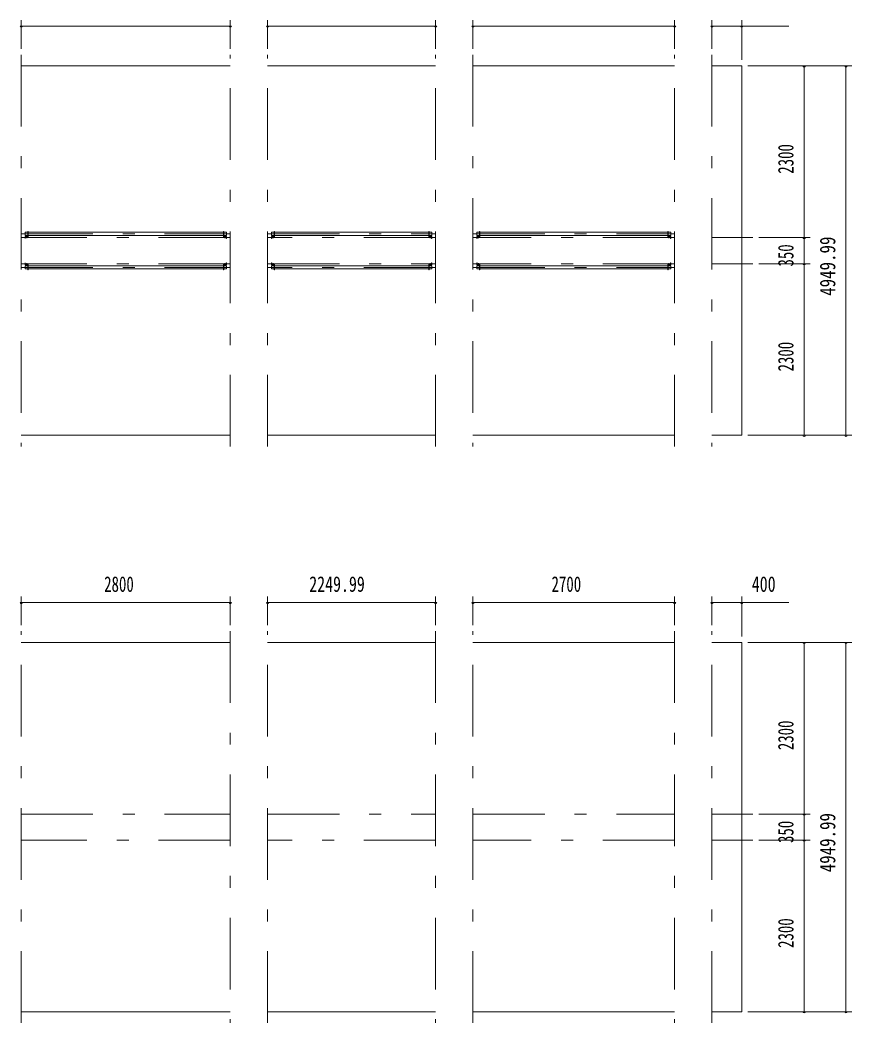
# Model space of a CAD drawing. Units: millimetres, scale not verified. Extents: x -34835 to 34837, y -16800 to 16800.
# Drawn here: x -25240 to -14099, y -12495 to 945 of the extents above; entities that cross this region are included whole.
import ezdxf
from ezdxf.enums import TextEntityAlignment as Align

# ---------------------------------------------------------------- set-up
doc = ezdxf.new("R2010")
doc.units = ezdxf.units.MM
doc.header["$LTSCALE"] = 80
doc.linetypes.add('USER3', pattern=[24, 12, -5, 2, -5])
for name, color, linetype, lineweight in [('0-2_1-08BOLD', 7, 'Continuous', 18), ('0-3_1-28CENTER', 3, 'USER3', 18), ('0-5_1-58DIM', 3, 'Continuous', 18)]:
    doc.layers.add(name, color=color, linetype=linetype, lineweight=lineweight)
doc.styles.add('ＭＳ ゴシック', font='')
doc.styles.get('ＭＳ ゴシック').set_extended_font_data('MS Gothic')

msp = doc.modelspace()

# ---------------------------------------------------------------- linework, layer by layer
at = {"layer": '0-2_1-08BOLD'}
for p, q in [((-22423.6, 330.04), (-25223.6, 330.04)), ((-19673.61, 330.04), (-21923.61, 330.04)), ((-16473.61, 330.04), (-19173.61, 330.04)), ((-25171.11, -1942.15), (-25136.01, -1942.15)), ((-25138.01, -1956.76), (-25167.6, -1956.76)), ((-25167.6, -1959.96), (-25138.01, -1959.96)), ((-22514.41, -1899.45), (-25132.8, -1899.45)), ((-25132.8, -1942.16), (-22514.41, -1942.16)), ((-22511.21, -1942.15), (-22476.11, -1942.15)), ((-22509.2, -1956.76), (-22479.61, -1956.76)), ((-22479.61, -1959.96), (-22509.2, -1959.96)), ((-22474.41, -1981.95), (-22474.41, -1961.95)), ((-21867.6, -1956.76), (-21838.01, -1956.76)), ((-21838.01, -1959.96), (-21867.6, -1959.96)), ((-21832.81, -1899.45), (-19764.41, -1899.45)), ((-19764.41, -1942.16), (-21832.81, -1942.16)), ((-19726.12, -1942.15), (-19761.21, -1942.15)), ((-19729.61, -1956.76), (-19759.21, -1956.76)), ((-19759.21, -1959.96), (-19729.61, -1959.96)), ((-19121.12, -1942.15), (-19086.02, -1942.15)), ((-19088.01, -1956.76), (-19117.61, -1956.76)), ((-19117.61, -1959.96), (-19088.01, -1959.96)), ((-16564.41, -1899.45), (-19082.81, -1899.45)), ((-19082.81, -1942.16), (-16564.41, -1942.16)), ((-16561.21, -1942.15), (-16526.12, -1942.15)), ((-16559.21, -1956.76), (-16529.61, -1956.76)), ((-16529.61, -1959.96), (-16559.21, -1959.96)), ((-16524.41, -1981.95), (-16524.41, -1961.95)), ((-25172.81, -2327.95), (-25172.81, -2307.96)), ((-25167.6, -2329.95), (-25138.01, -2329.95)), ((-25138.01, -2333.15), (-25167.6, -2333.15)), ((-25132.8, -2347.75), (-22514.41, -2347.75)), ((-22514.41, -2390.45), (-25132.8, -2390.45)), ((-22511.21, -2335.15), (-22511.21, -2400.96)), ((-22476.11, -2390.45), (-22511.21, -2390.45)), ((-22479.61, -2329.95), (-22509.2, -2329.95)), ((-22509.2, -2333.15), (-22479.61, -2333.15)), ((-21872.81, -2327.95), (-21872.81, -2307.96)), ((-21867.6, -2329.95), (-21838.01, -2329.95)), ((-21838.01, -2333.15), (-21867.6, -2333.15)), ((-19764.41, -2347.75), (-21832.81, -2347.75)), ((-21832.81, -2390.45), (-19764.41, -2390.45)), ((-19726.12, -2347.75), (-19761.21, -2347.75)), ((-19759.21, -2329.95), (-19729.61, -2329.95)), ((-19729.61, -2333.15), (-19759.21, -2333.15)), ((-19122.81, -2327.95), (-19122.81, -2307.96)), ((-19117.61, -2329.95), (-19088.01, -2329.95)), ((-19088.01, -2333.15), (-19117.61, -2333.15)), ((-19082.81, -2347.75), (-16564.41, -2347.75)), ((-16564.41, -2390.45), (-19082.81, -2390.45)), ((-16561.21, -2335.15), (-16561.21, -2400.96)), ((-16526.12, -2390.45), (-16561.21, -2390.45)), ((-16529.61, -2329.95), (-16559.21, -2329.95)), ((-16559.21, -2333.15), (-16529.61, -2333.15)), ((-25223.6, -4619.95), (-22423.6, -4619.95)), ((-21923.61, -4619.95), (-19673.61, -4619.95)), ((-19173.61, -4619.95), (-16473.61, -4619.95)), ((-15973.61, -4619.95), (-15573.61, -4619.95)), ((-22423.6, -7395.37), (-25223.6, -7395.37)), ((-19673.61, -7395.37), (-21923.61, -7395.37)), ((-16473.61, -7395.37), (-19173.61, -7395.37)), ((-25223.6, -12345.36), (-22423.6, -12345.36)), ((-21923.61, -12345.36), (-19673.61, -12345.36)), ((-19173.61, -12345.36), (-16473.61, -12345.36)), ((-15973.61, -12345.36), (-15573.61, -12345.36))]:
    msp.add_line(p, q, dxfattribs=at)
for points in [[(-15573.61, -4619.95), (-15573.61, 330.04), (-15973.61, 330.04)], [(-25169.61, -1961.95), (-25169.61, -1981.95), (-25172.81, -1981.95), (-25172.81, -1961.95)], [(-25136.01, -1899.45), (-25171.11, -1899.45), (-25171.11, -1942.16)], [(-25132.81, -1954.75), (-25132.81, -1888.95), (-25136.01, -1888.95), (-25136.01, -1954.75)], [(-22511.21, -1954.75), (-22511.21, -1888.95), (-22514.41, -1888.95), (-22514.41, -1954.75)], [(-22476.11, -1942.16), (-22476.11, -1899.45), (-22511.21, -1899.45)], [(-22477.6, -1961.95), (-22477.6, -1981.95), (-22474.41, -1981.95)], [(-21869.61, -1961.95), (-21869.61, -1981.95), (-21872.81, -1981.95), (-21872.81, -1961.95)], [(-21836.01, -1942.16), (-21871.1, -1942.16), (-21871.1, -1899.45), (-21836.01, -1899.45)], [(-21836.01, -1954.75), (-21836.01, -1888.95), (-21832.81, -1888.95), (-21832.81, -1954.75)], [(-19761.21, -1954.75), (-19761.21, -1888.95), (-19764.41, -1888.95), (-19764.41, -1954.75)], [(-19761.21, -1899.45), (-19726.12, -1899.45), (-19726.12, -1942.16)], [(-19727.61, -1961.95), (-19727.61, -1981.95), (-19724.41, -1981.95), (-19724.41, -1961.95)], [(-19119.61, -1961.95), (-19119.61, -1981.95), (-19122.81, -1981.95), (-19122.81, -1961.95)], [(-19086.02, -1899.45), (-19121.12, -1899.45), (-19121.12, -1942.16)], [(-19082.82, -1954.75), (-19082.82, -1888.95), (-19086.02, -1888.95), (-19086.02, -1954.75)], [(-16561.21, -1954.75), (-16561.21, -1888.95), (-16564.41, -1888.95), (-16564.41, -1954.75)], [(-16526.12, -1942.16), (-16526.12, -1899.45), (-16561.21, -1899.45)], [(-16527.61, -1961.95), (-16527.61, -1981.95), (-16524.41, -1981.95)], [(-25172.81, -2307.96), (-25169.61, -2307.96), (-25169.61, -2327.95)], [(-25136.01, -2390.45), (-25171.11, -2390.45), (-25171.11, -2347.75), (-25136.01, -2347.75)], [(-25136.01, -2335.15), (-25136.01, -2400.96), (-25132.81, -2400.96), (-25132.81, -2335.15)], [(-22511.21, -2400.96), (-22514.41, -2400.96), (-22514.41, -2335.15)], [(-22511.21, -2347.75), (-22476.11, -2347.75), (-22476.11, -2390.45)], [(-22477.6, -2327.95), (-22477.6, -2307.96), (-22474.41, -2307.96), (-22474.41, -2327.95)], [(-21872.81, -2307.96), (-21869.61, -2307.96), (-21869.61, -2327.95)], [(-21836.01, -2347.75), (-21871.1, -2347.75), (-21871.1, -2390.45), (-21836.01, -2390.45)], [(-21836.01, -2335.15), (-21836.01, -2400.96), (-21832.81, -2400.96), (-21832.81, -2335.15)], [(-19761.21, -2335.15), (-19761.21, -2400.96), (-19764.41, -2400.96), (-19764.41, -2335.15)], [(-19761.21, -2390.45), (-19726.12, -2390.45), (-19726.12, -2347.75)], [(-19727.61, -2327.95), (-19727.61, -2307.96), (-19724.41, -2307.96), (-19724.41, -2327.95)], [(-19122.81, -2307.96), (-19119.61, -2307.96), (-19119.61, -2327.95)], [(-19086.02, -2390.45), (-19121.12, -2390.45), (-19121.12, -2347.75), (-19086.02, -2347.75)], [(-19086.02, -2335.15), (-19086.02, -2400.96), (-19082.82, -2400.96), (-19082.82, -2335.15)], [(-16561.21, -2400.96), (-16564.41, -2400.96), (-16564.41, -2335.15)], [(-16561.21, -2347.75), (-16526.12, -2347.75), (-16526.12, -2390.45)], [(-16527.61, -2327.95), (-16527.61, -2307.96), (-16524.41, -2307.96), (-16524.41, -2327.95)], [(-15573.61, -12345.36), (-15573.61, -7395.37), (-15973.61, -7395.37)]]:
    msp.add_lwpolyline(points, dxfattribs=at)
for centre, radius, start, end in [((-25167.6, -1961.95), 5.2, 90, 180), ((-25167.6, -1961.95), 2, 90, 180), ((-25138.01, -1954.75), 2, 270, 0), ((-25138.01, -1954.75), 5.2, 270, 0), ((-22509.2, -1954.75), 5.2, 180, 270), ((-22509.2, -1954.75), 2, 180, 270), ((-22479.61, -1961.95), 5.2, 0, 90), ((-22479.61, -1961.95), 2, 0, 90), ((-21867.6, -1961.95), 5.2, 90, 180), ((-21867.6, -1961.95), 2, 90, 180), ((-21838.01, -1954.75), 2, 270, 0), ((-21838.01, -1954.75), 5.2, 270, 0), ((-19759.21, -1954.75), 5.2, 180, 270), ((-19759.21, -1954.75), 2, 180, 270), ((-19729.61, -1961.95), 5.2, 0, 90), ((-19729.61, -1961.95), 2, 0, 90), ((-19117.61, -1961.95), 5.2, 90, 180), ((-19117.61, -1961.95), 2, 90, 180), ((-19088.01, -1954.75), 2, 270, 0), ((-19088.01, -1954.75), 5.2, 270, 0), ((-16559.21, -1954.75), 5.2, 180, 270), ((-16559.21, -1954.75), 2, 180, 270), ((-16529.61, -1961.95), 5.2, 0, 90), ((-16529.61, -1961.95), 2, 0, 90), ((-25167.6, -2327.95), 5.2, 180, 270), ((-25167.6, -2327.95), 2, 180, 270), ((-25138.01, -2335.15), 5.2, 0, 90), ((-25138.01, -2335.15), 2, 0, 90), ((-22509.2, -2335.15), 5.2, 90, 180), ((-22509.2, -2335.15), 2, 90, 180), ((-22479.61, -2327.95), 2, 270, 0), ((-22479.61, -2327.95), 5.2, 270, 0), ((-21867.6, -2327.95), 5.2, 180, 270), ((-21867.6, -2327.95), 2, 180, 270), ((-21838.01, -2335.15), 5.2, 0, 90), ((-21838.01, -2335.15), 2, 0, 90), ((-19759.21, -2335.15), 5.2, 90, 180), ((-19759.21, -2335.15), 2, 90, 180), ((-19729.61, -2327.95), 2, 270, 0), ((-19729.61, -2327.95), 5.2, 270, 0), ((-19117.61, -2327.95), 5.2, 180, 270), ((-19117.61, -2327.95), 2, 180, 270), ((-19088.01, -2335.15), 5.2, 0, 90), ((-19088.01, -2335.15), 2, 0, 90), ((-16559.21, -2335.15), 5.2, 90, 180), ((-16559.21, -2335.15), 2, 90, 180), ((-16529.61, -2327.95), 2, 270, 0), ((-16529.61, -2327.95), 5.2, 270, 0)]:
    msp.add_arc(centre, radius, start, end, dxfattribs=at)
at = {"layer": '0-3_1-28CENTER'}
for p, q in [((-25223.6, 480.04), (-25223.6, -4769.95)), ((-22423.6, -4769.95), (-22423.6, 480.04)), ((-21923.61, -4769.95), (-21923.61, 480.04)), ((-19673.61, -4769.95), (-19673.61, 480.04)), ((-19173.61, 480.04), (-19173.61, -4769.95)), ((-16473.61, -4769.95), (-16473.61, 480.04)), ((-15973.61, 480.04), (-15973.61, -4769.95)), ((-25223.6, -1920.81), (-22423.6, -1920.81)), ((-22423.6, -1969.96), (-25223.6, -1969.96)), ((-25147.81, -1978.95), (-25147.81, -1937.16)), ((-22499.4, -1978.95), (-22499.4, -1937.16)), ((-21923.61, -1920.81), (-19673.61, -1920.81)), ((-19673.61, -1969.96), (-21923.61, -1969.96)), ((-21847.8, -1978.96), (-21847.8, -1937.16)), ((-19749.41, -1937.16), (-19749.41, -1978.95)), ((-19173.61, -1920.81), (-16473.61, -1920.81)), ((-16473.61, -1969.96), (-19173.61, -1969.96)), ((-19097.81, -1978.95), (-19097.81, -1937.16)), ((-16549.41, -1978.95), (-16549.41, -1937.16)), ((-15973.61, -1969.96), (-15423.61, -1969.96)), ((-22423.6, -2319.95), (-25223.6, -2319.95)), ((-25223.6, -2369.1), (-22423.6, -2369.1)), ((-25147.81, -2310.95), (-25147.81, -2352.75)), ((-22499.4, -2310.95), (-22499.4, -2352.75)), ((-21923.61, -2319.95), (-19673.61, -2319.95)), ((-19673.61, -2369.1), (-21923.61, -2369.1)), ((-21847.8, -2310.95), (-21847.8, -2352.75)), ((-19749.41, -2310.95), (-19749.41, -2352.75)), ((-16473.61, -2319.95), (-19173.61, -2319.95)), ((-19173.61, -2369.1), (-16473.61, -2369.1)), ((-19097.81, -2310.95), (-19097.81, -2352.75)), ((-16549.41, -2310.95), (-16549.41, -2352.75)), ((-15423.61, -2319.95), (-15973.61, -2319.95)), ((-25223.6, -12495.36), (-25223.6, -7245.37)), ((-22423.6, -7245.37), (-22423.6, -12495.36)), ((-21923.61, -12495.36), (-21923.61, -7245.37)), ((-19673.61, -7245.37), (-19673.61, -12495.36)), ((-19173.61, -12495.36), (-19173.61, -7245.37)), ((-16473.61, -7245.37), (-16473.61, -12495.36)), ((-15973.61, -12495.36), (-15973.61, -7245.37)), ((-25223.6, -9695.37), (-22423.6, -9695.37)), ((-21923.61, -9695.37), (-19673.61, -9695.37)), ((-19173.61, -9695.37), (-16473.61, -9695.37)), ((-15973.61, -9695.37), (-15423.61, -9695.37)), ((-22423.6, -10045.37), (-25223.6, -10045.37)), ((-19673.61, -10045.37), (-21923.61, -10045.37)), ((-16473.61, -10045.37), (-19173.61, -10045.37)), ((-15423.61, -10045.37), (-15973.61, -10045.37))]:
    msp.add_line(p, q, dxfattribs=at)
at = {"layer": '0-5_1-58DIM'}
for p, q in [((-25223.6, 945.04), (-25223.6, 560.04)), ((-22423.6, 560.04), (-22423.6, 945.04)), ((-21923.61, 560.04), (-21923.61, 945.04)), ((-19673.61, 560.04), (-19673.61, 945.04)), ((-19173.61, 945.04), (-19173.61, 560.04)), ((-16473.61, 560.04), (-16473.61, 945.04)), ((-15973.61, 945.04), (-15973.61, 560.04)), ((-15573.61, 945.04), (-15573.61, 410.04)), ((-25207.6, 865.04), (-25239.6, 865.04)), ((-25223.6, 865.04), (-22423.6, 865.04)), ((-22407.6, 865.04), (-22439.6, 865.04)), ((-21907.61, 865.04), (-21939.61, 865.04)), ((-21923.61, 865.04), (-19673.61, 865.04)), ((-19657.61, 865.04), (-19689.61, 865.04)), ((-19157.61, 865.04), (-19189.61, 865.04)), ((-19173.61, 865.04), (-16473.61, 865.04)), ((-16457.61, 865.04), (-16489.61, 865.04)), ((-15957.61, 865.04), (-15989.61, 865.04)), ((-15973.61, 865.04), (-15573.61, 865.04)), ((-15557.61, 865.04), (-15589.61, 865.04)), ((-14945.6, 865.04), (-15573.61, 865.04)), ((-15493.61, 330.04), (-14098.61, 330.04)), ((-14722.61, 330.04), (-14754.61, 330.04)), ((-14738.61, -1969.96), (-14738.61, 330.04)), ((-14162.61, 330.04), (-14194.61, 330.04)), ((-14178.61, 330.04), (-14178.61, -4619.95)), ((-15343.61, -1969.96), (-14658.61, -1969.96)), ((-14722.61, -1969.96), (-14754.61, -1969.96)), ((-14738.61, -2319.95), (-14738.61, -1969.96)), ((-14658.61, -2319.95), (-15343.61, -2319.95)), ((-14722.61, -2319.95), (-14754.61, -2319.95)), ((-14738.61, -4619.95), (-14738.61, -2319.95)), ((-15493.61, -4619.95), (-14098.61, -4619.95)), ((-14722.61, -4619.95), (-14754.61, -4619.95)), ((-14162.61, -4619.95), (-14194.61, -4619.95)), ((-25223.6, -7165.37), (-25223.6, -6780.37)), ((-22423.6, -6780.37), (-22423.6, -7165.37)), ((-21923.61, -7165.37), (-21923.61, -6780.37)), ((-19673.61, -6780.37), (-19673.61, -7165.37)), ((-19173.61, -7165.37), (-19173.61, -6780.37)), ((-16473.61, -6780.37), (-16473.61, -7165.37)), ((-15973.61, -7165.37), (-15973.61, -6780.37)), ((-15573.61, -6780.37), (-15573.61, -7315.37)), ((-25207.6, -6860.37), (-25239.6, -6860.37)), ((-25223.6, -6860.37), (-22423.6, -6860.37)), ((-22407.6, -6860.37), (-22439.6, -6860.37)), ((-21907.61, -6860.37), (-21939.61, -6860.37)), ((-21923.61, -6860.37), (-19673.61, -6860.37)), ((-19657.61, -6860.37), (-19689.61, -6860.37)), ((-19157.61, -6860.37), (-19189.61, -6860.37)), ((-19173.61, -6860.37), (-16473.61, -6860.37)), ((-16457.61, -6860.37), (-16489.61, -6860.37)), ((-15957.61, -6860.37), (-15989.61, -6860.37)), ((-15973.61, -6860.37), (-15573.61, -6860.37)), ((-15557.61, -6860.37), (-15589.61, -6860.37)), ((-15573.61, -6860.37), (-14945.6, -6860.37)), ((-15493.61, -7395.37), (-14098.61, -7395.37)), ((-14722.61, -7395.37), (-14754.61, -7395.37)), ((-14738.61, -9695.37), (-14738.61, -7395.37)), ((-14162.61, -7395.37), (-14194.61, -7395.37)), ((-14178.61, -7395.37), (-14178.61, -12345.36)), ((-15343.61, -9695.37), (-14658.61, -9695.37)), ((-14722.61, -9695.37), (-14754.61, -9695.37)), ((-14738.61, -10045.37), (-14738.61, -9695.37)), ((-14658.61, -10045.37), (-15343.61, -10045.37)), ((-14722.61, -10045.37), (-14754.61, -10045.37)), ((-14738.61, -12345.36), (-14738.61, -10045.37)), ((-14098.61, -12345.36), (-15493.61, -12345.36)), ((-14722.61, -12345.36), (-14754.61, -12345.36)), ((-14162.61, -12345.36), (-14194.61, -12345.36))]:
    msp.add_line(p, q, dxfattribs=at)
for centre in [(-25223.6, 865.04), (-22423.6, 865.04), (-21923.61, 865.04), (-19673.61, 865.04), (-19173.61, 865.04), (-16473.61, 865.04), (-15973.61, 865.04), (-15573.61, 865.04), (-14738.61, 330.04), (-14178.61, 330.04), (-14738.61, -1969.96), (-14738.61, -2319.95), (-14738.61, -4619.95), (-14178.61, -4619.95), (-25223.6, -6860.37), (-22423.6, -6860.37), (-21923.61, -6860.37), (-19673.61, -6860.37), (-19173.61, -6860.37), (-16473.61, -6860.37), (-15973.61, -6860.37), (-15573.61, -6860.37), (-14738.61, -7395.37), (-14178.61, -7395.37), (-14738.61, -9695.37), (-14738.61, -10045.37), (-14738.61, -12345.36), (-14178.61, -12345.36)]:
    msp.add_arc(centre, 16, 180, 0, dxfattribs=at)

# ---------------------------------------------------------------- texts
at = {"layer": '0-5_1-58DIM', "color": 7, "style": 'ＭＳ ゴシック'}
for s, width, p in [('2300', 0.7, (-14818.61, -1114.25)), ('4949.99', 0.8, (-14258.61, -2750.56)), ('350', 0.7, (-14818.61, -2358.19)), ('2300', 0.7, (-14818.61, -3764.25)), ('2300', 0.7, (-14818.61, -8839.67)), ('350', 0.7, (-14818.61, -10083.6)), ('4949.99', 0.8, (-14258.61, -10475.97)), ('2300', 0.7, (-14818.61, -11489.66))]:
    msp.add_text(s, height=208.4, rotation=90, dxfattribs=dict(at, width=width)).set_placement(p, align=Align.BOTTOM_LEFT)
for s, width, p in [('2800', 0.7, (-24113.64, -6780.37)), ('2249.99', 0.75, (-21366.69, -6780.37)), ('2700', 0.7, (-18122.17, -6780.37)), ('400', 0.75, (-15439.8, -6780.37))]:
    msp.add_text(s, height=208.4, dxfattribs=dict(at, width=width)).set_placement(p, align=Align.BOTTOM_LEFT)

doc.saveas('drawing.dxf')
